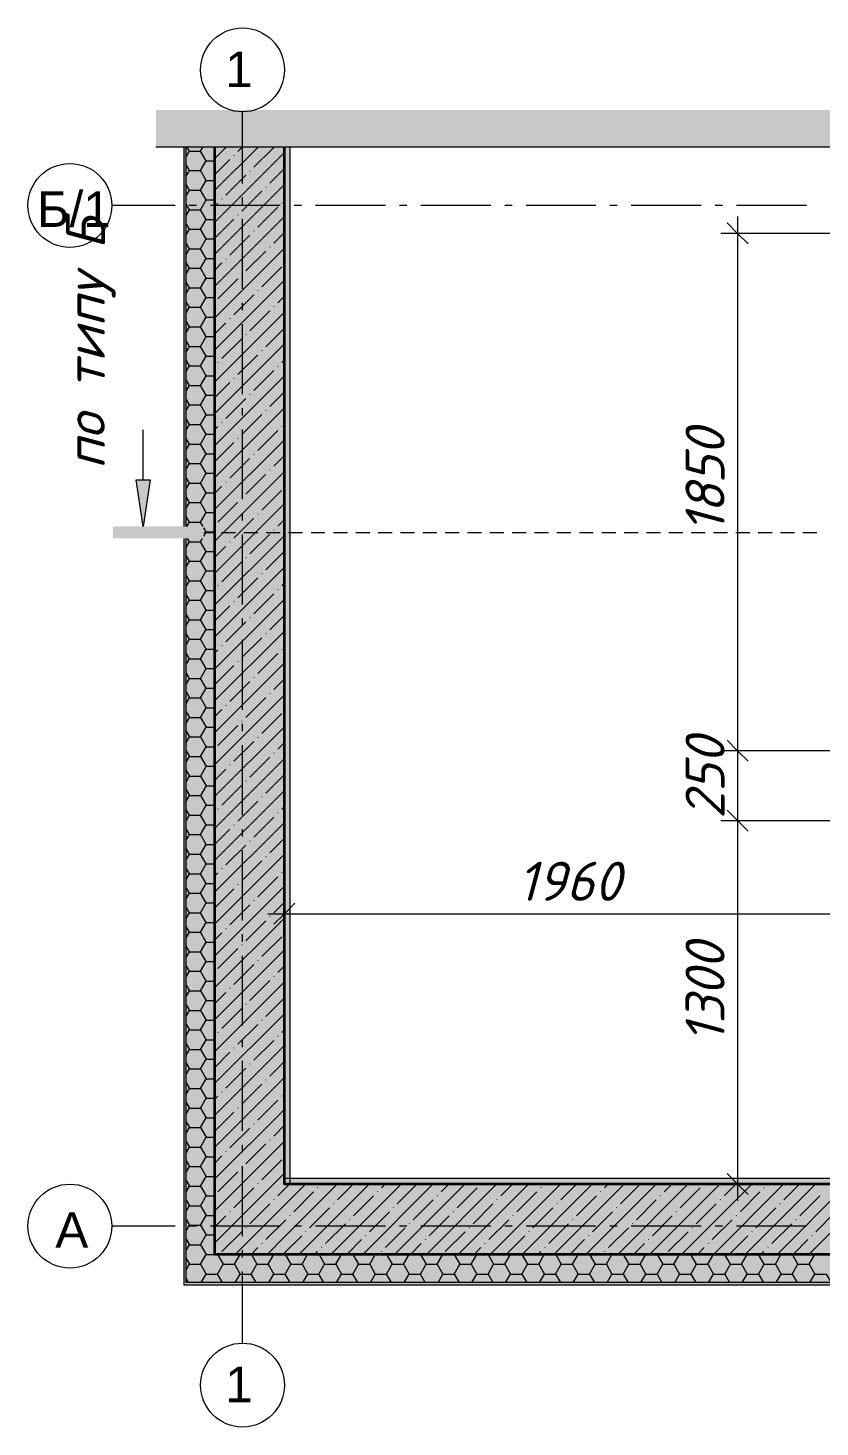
# Model space of a CAD drawing. Header units: millimetres. Extents: x -81576 to 1046824, y -248937 to 691537.
# Drawn here: x -43780 to -38113, y 637569 to 647576 of the extents above; entities that cross this region are included whole.
import ezdxf

# ---------------------------------------------------------------- set-up
doc = ezdxf.new("R2010")
doc.units = ezdxf.units.MM
doc.layers.add('PDF _Геометрия', color=7, linetype='Continuous', true_color=0x1d1d1d)
doc.layers.add('PDF _Сплошная заливка', color=7, linetype='Continuous', true_color=0xffffff)
doc.layers.add('PDF _Текст', color=7, linetype='Continuous')
doc.styles.add('PDF ArialMT', font='arial.ttf')
doc.styles.add('PDF ISOCPEUR Italic', font='isocpeui.ttf')

msp = doc.modelspace()

# ---------------------------------------------------------------- hatches: boundary and pattern name
at = {"layer": 'PDF _Сплошная заливка', "true_color": 0x636466, "transparency": 33554559}
for points in [[(-34524.9, 646606.5), (-34464.9, 646726.5), (-26304.9, 646726.5), (-26304.9, 646989.6), (-42864.9, 646989.6), (-42864.9, 646726.5), (-34704.9, 646726.5), (-34644.9, 646846.5), (-34529.6, 646615.9)], [(-42648.9, 638602.5), (-42448.9, 638602.5), (-42448.9, 646726.5), (-42648.9, 646726.5), (-42648.9, 644011.1), (-42521.8, 644011.1), (-42521.8, 643924.3), (-42648.9, 643924.3), (-42648.9, 638802.5)], [(-42448.9, 638802.5), (-42444.9, 638806.5), (-42445.2, 646726.5), (-42448.9, 646726.5), (-42448.9, 638806.5)], [(-26944.9, 638806.5), (-26944.9, 639306.5), (-41944.9, 639306.5), (-41944.9, 638806.5), (-27762.7, 638806.5)], [(-42444.9, 638602.5), (-25507.1, 638602.5), (-25507.1, 638802.5), (-42448.9, 638802.5), (-42448.9, 638602.5)], [(-41944.9, 638802.5), (-25507.1, 638802.5), (-25507.1, 638806.5), (-42444.9, 638806.5), (-42444.9, 638802.5)], [(-34529.6, 638586.5), (-25507.1, 638587.8), (-25507.1, 638602.5), (-42648.9, 638602.5), (-42648.9, 638586.5), (-39040.9, 638586.5)]]:
    msp.add_hatch(color=251, dxfattribs=at).paths.add_polyline_path(points)
h = msp.add_hatch(color=251, dxfattribs=at)
h.paths.add_polyline_path([(-42664.9, 638586.5), (-42648.9, 638586.5), (-42649.8, 643924.3), (-42664.9, 643924.3), (-42664.9, 638602.5)], flags=0)
h.paths.add_polyline_path([(-42664.9, 644011.1), (-42648.9, 644011.1), (-42650.2, 646726.5), (-42664.9, 646726.5)], flags=0)

# ---------------------------------------------------------------- linework, layer by layer
at = {"layer": 'PDF _Геометрия', "color": 7, "lineweight": 9}
for points in [[(-42244.9, 646463.5), (-42244.9, 646975.7)], [(-42864.9, 646726.5), (-34704.9, 646726.5), (-34644.9, 646846.5), (-34524.9, 646606.5), (-34464.9, 646726.5), (-26304.9, 646726.5)], [(-25507.1, 638802.5), (-42444.9, 638802.5), (-42448.9, 638802.5), (-42448.9, 646726.5)], [(-25507.1, 638806.5), (-42444.9, 638806.5), (-42444.9, 646726.5)], [(-42244.9, 646310.6), (-42244.9, 646363.5)], [(-42728, 646306.5), (-43180.2, 646306.5)], [(-42575.1, 646306.5), (-42628, 646306.5)], [(-41975.1, 646306.5), (-42475.1, 646306.5)], [(-41822.1, 646306.5), (-41875.1, 646306.5)], [(-41222.1, 646306.5), (-41722.1, 646306.5)], [(-41069.2, 646306.5), (-41122.1, 646306.5)], [(-40469.2, 646306.5), (-40969.2, 646306.5)], [(-40316.3, 646306.5), (-40369.2, 646306.5)], [(-39716.3, 646306.5), (-40216.3, 646306.5)], [(-39563.4, 646306.5), (-39616.3, 646306.5)], [(-38963.4, 646306.5), (-39463.4, 646306.5)], [(-38810.5, 646306.5), (-38863.4, 646306.5)], [(-38210.5, 646306.5), (-38710.5, 646306.5)], [(-38702.9, 646226.5), (-38702.9, 642406.5), (-38702.9, 641906.5), (-38702.9, 639186.5)], [(-42244.9, 645710.6), (-42244.9, 646210.6)], [(-37744.9, 646106.5), (-38702.9, 646106.5), (-38822.9, 646106.5)], [(-42244.9, 645557.6), (-42244.9, 645610.6)], [(-42244.9, 644957.6), (-42244.9, 645457.6)], [(-42244.9, 644804.7), (-42244.9, 644857.6)], [(-42956, 644344.7), (-42956, 644701)], [(-42244.9, 644204.7), (-42244.9, 644704.7)], [(-42244.9, 644051.8), (-42244.9, 644104.7)], [(-42244.9, 643451.8), (-42244.9, 643951.8)], [(-42244.9, 643298.9), (-42244.9, 643351.8)], [(-42244.9, 642698.9), (-42244.9, 643198.9)], [(-42244.9, 642546), (-42244.9, 642598.9)], [(-42244.9, 641946), (-42244.9, 642446)], [(-38024.9, 642406.5), (-38702.9, 642406.5), (-38822.9, 642406.5)], [(-42244.9, 641793.1), (-42244.9, 641846)], [(-38822.9, 641906.5), (-38702.9, 641906.5), (-38024.9, 641906.5), (-38024.9, 641239.9), (-38024.9, 641119.9)], [(-42244.9, 641193.1), (-42244.9, 641693.1)], [(-41944.9, 641345.9), (-41944.9, 641239.9), (-41944.9, 641119.9)], [(-42064.9, 641239.9), (-38024.9, 641239.9), (-29925.5, 641239.9), (-26824.9, 641239.9)], [(-42244.9, 641040.1), (-42244.9, 641093.1)], [(-42244.9, 640440.1), (-42244.9, 640940.1)], [(-42244.9, 640287.2), (-42244.9, 640340.1)], [(-42244.9, 639687.2), (-42244.9, 640187.2)], [(-42244.9, 639534.3), (-42244.9, 639587.2)], [(-42244.9, 638934.3), (-42244.9, 639434.3)], [(-38596.8, 639306.5), (-38702.9, 639306.5), (-38822.9, 639306.5)], [(-42728, 639006.5), (-43180.2, 639006.5)], [(-42575.1, 639006.5), (-42628, 639006.5)], [(-41975.1, 639006.5), (-42475.1, 639006.5)], [(-41822.1, 639006.5), (-41875.1, 639006.5)], [(-41222.1, 639006.5), (-41722.1, 639006.5)], [(-41069.2, 639006.5), (-41122.1, 639006.5)], [(-40469.2, 639006.5), (-40969.2, 639006.5)], [(-40316.3, 639006.5), (-40369.2, 639006.5)], [(-39716.3, 639006.5), (-40216.3, 639006.5)], [(-39563.4, 639006.5), (-39616.3, 639006.5)], [(-38963.4, 639006.5), (-39463.4, 639006.5)], [(-38810.5, 639006.5), (-38863.4, 639006.5)], [(-38210.5, 639006.5), (-38710.5, 639006.5)], [(-42244.9, 638781.4), (-42244.9, 638834.3)], [(-42244.9, 638169.2), (-42244.9, 638681.4)]]:
    msp.add_lwpolyline(points, dxfattribs=at)
at = {"layer": 'PDF _Геометрия', "color": 7, "lineweight": 15}
for points in [[(-42664.9, 646726.5), (-42664.9, 644011.1)], [(-42648.9, 644011.1), (-42648.9, 646726.5)], [(-41944.9, 646726.5), (-41944.9, 639306.5), (-41904.9, 639306.5), (-41904.9, 646726.5)], [(-42664.9, 643924.3), (-42664.9, 638586.5), (-42648.9, 638586.5), (-42448.9, 638586.5), (-42444.9, 638586.5), (-25507.1, 638586.5)], [(-25507.1, 638602.5), (-42444.9, 638602.5), (-42448.9, 638602.5), (-42648.9, 638602.5), (-42648.9, 643924.3)]]:
    msp.add_lwpolyline(points, dxfattribs=at)
at = {"layer": 'PDF _Геометрия', "color": 250, "lineweight": 9, "true_color": 0x2c2c2c}
for points in [[(-42625.6, 646695.1), (-42643.6, 646726.5)], [(-42544.9, 646695.1), (-42526.8, 646726.5)], [(-42444.9, 646640.2), (-42358.7, 646726.5)], [(-42444.9, 646412.1), (-42130.6, 646726.5)], [(-42278, 646693.1), (-42244.6, 646726.5)], [(-42648.9, 646654.7), (-42625.6, 646695.1), (-42544.9, 646695.1)], [(-42504.6, 646625.3), (-42544.9, 646695.1)], [(-42544.9, 646555.4), (-42504.6, 646625.3), (-42448.9, 646625.3)], [(-42444.9, 646184), (-41944.9, 646684)], [(-42444.9, 646526.2), (-42335, 646636.1)], [(-42306.5, 646664.6), (-42304.1, 646667)], [(-42163.9, 646579.1), (-42021.4, 646721.6)], [(-42625.6, 646555.4), (-42648.9, 646595.9)], [(-42648.9, 646515), (-42625.6, 646555.4), (-42544.9, 646555.4)], [(-42504.6, 646485.6), (-42544.9, 646555.4)], [(-42363.5, 646379.5), (-42220.9, 646522)], [(-42192.4, 646550.6), (-42190.1, 646552.9)], [(-42049.9, 646465), (-41944.9, 646570)], [(-42625.6, 646415.8), (-42648.9, 646456.2)], [(-42544.9, 646415.8), (-42504.6, 646485.6), (-42448.9, 646485.6)], [(-42444.9, 645955.9), (-41944.9, 646455.9)], [(-42078.4, 646436.5), (-42076, 646438.9)], [(-42648.9, 646375.3), (-42625.6, 646415.8), (-42544.9, 646415.8)], [(-42504.6, 646345.9), (-42544.9, 646415.8)], [(-42544.9, 646276.1), (-42504.6, 646345.9), (-42448.9, 646345.9)], [(-42444.9, 646298.1), (-42420.5, 646322.5)], [(-42392, 646351), (-42389.6, 646353.3)], [(-42249.5, 646265.4), (-42106.9, 646408)], [(-41964.3, 646322.5), (-41962, 646324.8)], [(-42625.6, 646276.1), (-42648.9, 646316.6)], [(-42648.9, 646235.6), (-42625.6, 646276.1), (-42544.9, 646276.1)], [(-42504.6, 646206.2), (-42544.9, 646276.1)], [(-42444.9, 645727.8), (-41944.9, 646227.8)], [(-42278, 646236.9), (-42275.6, 646239.3)], [(-42135.4, 646151.4), (-41992.8, 646293.9)], [(-42625.6, 646136.4), (-42648.9, 646176.9)], [(-42648.9, 646095.9), (-42625.6, 646136.4), (-42544.9, 646136.4)], [(-42544.9, 646136.4), (-42504.6, 646206.2), (-42448.9, 646206.2)], [(-42504.6, 646066.6), (-42544.9, 646136.4)], [(-42444.9, 646070), (-42306.5, 646208.4)], [(-42163.9, 646122.9), (-42161.5, 646125.2)], [(-42625.6, 645996.7), (-42648.9, 646037.2)], [(-42544.9, 645996.7), (-42504.6, 646066.6), (-42448.9, 646066.6)], [(-42335, 645951.8), (-42192.4, 646094.4)], [(-42021.4, 646037.3), (-41944.9, 646113.8)], [(-42648.9, 645956.3), (-42625.6, 645996.7), (-42544.9, 645996.7)], [(-42504.6, 645926.9), (-42544.9, 645996.7)], [(-42544.9, 645857), (-42504.6, 645926.9), (-42448.9, 645926.9)], [(-42444.9, 645499.7), (-41944.9, 645999.7)], [(-42363.5, 645923.3), (-42361.1, 645925.7)], [(-42220.9, 645837.8), (-42078.4, 645980.3)], [(-42049.9, 646008.8), (-42047.5, 646011.2)], [(-42625.6, 645857), (-42648.9, 645897.5)], [(-42648.9, 645816.6), (-42625.6, 645857), (-42544.9, 645857)], [(-42504.6, 645787.2), (-42544.9, 645857)], [(-42444.9, 645841.9), (-42392, 645894.8)], [(-42106.9, 645723.7), (-41964.3, 645866.3)], [(-42625.6, 645717.4), (-42648.9, 645757.8)], [(-42544.9, 645717.4), (-42504.6, 645787.2), (-42448.9, 645787.2)], [(-42444.9, 645271.6), (-41944.9, 645771.6)], [(-42420.5, 645638.2), (-42278, 645780.7)], [(-42249.5, 645809.2), (-42247.1, 645811.6)], [(-42648.9, 645676.9), (-42625.6, 645717.4), (-42544.9, 645717.4)], [(-42504.6, 645647.5), (-42544.9, 645717.4)], [(-42544.9, 645577.7), (-42504.6, 645647.5), (-42448.9, 645647.5)], [(-42306.5, 645524.1), (-42163.9, 645666.7)], [(-42135.4, 645695.2), (-42133, 645697.6)], [(-41992.8, 645609.7), (-41944.9, 645657.6)], [(-42625.6, 645577.7), (-42648.9, 645618.1)], [(-42648.9, 645537.2), (-42625.6, 645577.7), (-42544.9, 645577.7)], [(-42504.6, 645507.8), (-42544.9, 645577.7)], [(-42444.9, 645043.5), (-41944.9, 645543.5)], [(-42192.4, 645410.1), (-42049.9, 645552.6)], [(-42021.4, 645581.1), (-42019, 645583.5)], [(-42625.6, 645438), (-42648.9, 645478.5)], [(-42648.9, 645397.5), (-42625.6, 645438)], [(-42625.6, 645438), (-42544.9, 645438)], [(-42544.9, 645438), (-42504.6, 645507.8), (-42448.9, 645507.8)], [(-42504.6, 645368.2), (-42544.9, 645438)], [(-42444.9, 645385.7), (-42363.5, 645467.1)], [(-42335, 645495.6), (-42332.6, 645498)], [(-42078.4, 645296), (-41944.9, 645429.5)], [(-42625.6, 645298.3), (-42648.9, 645338.8)], [(-42544.9, 645298.3), (-42504.6, 645368.2), (-42448.9, 645368.2)], [(-42392, 645210.5), (-42249.5, 645353)], [(-42220.9, 645381.6), (-42218.6, 645383.9)], [(-42648.9, 645257.8), (-42625.6, 645298.3), (-42544.9, 645298.3)], [(-42504.6, 645228.5), (-42544.9, 645298.3)], [(-42544.9, 645158.6), (-42504.6, 645228.5), (-42448.9, 645228.5)], [(-42444.9, 644815.4), (-41944.9, 645315.4)], [(-42278, 645096.4), (-42135.4, 645239)], [(-42106.9, 645267.5), (-42104.5, 645269.9)], [(-42625.6, 645158.6), (-42648.9, 645199.1)], [(-42648.9, 645118.2), (-42625.6, 645158.6), (-42544.9, 645158.6)], [(-42504.6, 645088.8), (-42544.9, 645158.6)], [(-42420.5, 645182), (-42418.2, 645184.3)], [(-42163.9, 644982.4), (-42021.4, 645124.9)], [(-41992.8, 645153.5), (-41990.5, 645155.8)], [(-41964.3, 645182), (-41944.9, 645201.4)], [(-42625.6, 645019), (-42648.9, 645059.4)], [(-42544.9, 645019), (-42504.6, 645088.8), (-42448.9, 645088.8)], [(-42444.9, 644587.3), (-41944.9, 645087.3)], [(-42444.9, 644929.5), (-42335, 645039.4)], [(-42306.5, 645067.9), (-42304.1, 645070.3)], [(-42648.9, 644978.5), (-42625.6, 645019)], [(-42625.6, 645019), (-42544.9, 645019)], [(-42504.6, 644949.1), (-42544.9, 645019)], [(-42544.9, 644879.3), (-42504.6, 644949.1), (-42448.9, 644949.1)], [(-42363.5, 644782.8), (-42220.9, 644925.4)], [(-42192.4, 644953.9), (-42190.1, 644956.2)], [(-42049.9, 644868.3), (-41944.9, 644973.3)], [(-42625.6, 644879.3), (-42648.9, 644919.7)], [(-42648.9, 644838.8), (-42625.6, 644879.3), (-42544.9, 644879.3)], [(-42504.6, 644809.4), (-42544.9, 644879.3)], [(-42444.9, 644359.2), (-41944.9, 644859.2)], [(-42078.4, 644839.8), (-42076, 644842.2)], [(-42625.6, 644739.6), (-42648.9, 644780.1)], [(-42648.9, 644699.1), (-42625.6, 644739.6), (-42544.9, 644739.6)], [(-42544.9, 644739.6), (-42504.6, 644809.4), (-42448.9, 644809.4)], [(-42504.6, 644669.7), (-42544.9, 644739.6)], [(-42444.9, 644701.4), (-42420.5, 644725.8)], [(-42392, 644754.3), (-42389.6, 644756.7)], [(-42249.5, 644668.7), (-42106.9, 644811.3)], [(-41964.3, 644725.8), (-41962, 644728.1)], [(-42625.6, 644599.9), (-42648.9, 644640.4)], [(-42544.9, 644599.9), (-42504.6, 644669.7), (-42448.9, 644669.7)], [(-42444.9, 644131.1), (-41944.9, 644631.1)], [(-42278, 644640.2), (-42275.6, 644642.6)], [(-42135.4, 644554.7), (-41992.8, 644697.3)], [(-42648.9, 644559.4), (-42625.6, 644599.9), (-42544.9, 644599.9)], [(-42504.6, 644530.1), (-42544.9, 644599.9)], [(-42544.9, 644460.2), (-42504.6, 644530.1), (-42448.9, 644530.1)], [(-42444.9, 644473.3), (-42306.5, 644611.7)], [(-42163.9, 644526.2), (-42161.5, 644528.6)], [(-42625.6, 644460.2), (-42648.9, 644500.7)], [(-42648.9, 644419.8), (-42625.6, 644460.2), (-42544.9, 644460.2)], [(-42504.6, 644390.4), (-42544.9, 644460.2)], [(-42335, 644355.1), (-42192.4, 644497.7)], [(-42021.4, 644440.6), (-41944.9, 644517.1)], [(-42625.6, 644320.5), (-42648.9, 644361)], [(-42648.9, 644280.1), (-42625.6, 644320.5), (-42544.9, 644320.5)], [(-42544.9, 644320.5), (-42504.6, 644390.4), (-42448.9, 644390.4)], [(-42504.6, 644250.7), (-42544.9, 644320.5)], [(-42444.9, 643903), (-41944.9, 644403)], [(-42363.5, 644326.6), (-42361.1, 644329)], [(-42220.9, 644241.1), (-42078.4, 644383.6)], [(-42049.9, 644412.1), (-42047.5, 644414.5)], [(-42625.6, 644180.9), (-42648.9, 644221.3)], [(-42544.9, 644180.9), (-42504.6, 644250.7), (-42448.9, 644250.7)], [(-42444.9, 644245.2), (-42392, 644298.1)], [(-42106.9, 644127), (-41964.3, 644269.6)], [(-42648.9, 644140.4), (-42625.6, 644180.9), (-42544.9, 644180.9)], [(-42504.6, 644111), (-42544.9, 644180.9)], [(-42444.9, 643674.9), (-41944.9, 644174.9)], [(-42420.5, 644041.5), (-42278, 644184)], [(-42249.5, 644212.5), (-42247.1, 644214.9)], [(-42625.6, 644041.2), (-42648.9, 644081.7)], [(-42642.9, 644011.1), (-42625.6, 644041.2), (-42544.9, 644041.2)], [(-42544.9, 644041.2), (-42504.6, 644111), (-42448.9, 644111)], [(-42527.5, 644011.1), (-42544.9, 644041.2)], [(-42306.5, 643927.4), (-42163.9, 644070)], [(-42135.4, 644098.5), (-42133, 644100.9)], [(-41992.8, 644013), (-41944.9, 644060.9)], [(-42625.6, 643901.5), (-42638.7, 643924.3)], [(-42544.9, 643901.5), (-42531.7, 643924.3)], [(-42504.6, 643971.3), (-42521.8, 644001.2)], [(-42521.8, 643941.5), (-42504.6, 643971.3), (-42448.9, 643971.3)], [(-42444.9, 643446.8), (-41944.9, 643946.8)], [(-42192.4, 643813.4), (-42049.9, 643955.9)], [(-42021.4, 643984.5), (-42019, 643986.8)], [(-42648.9, 643861), (-42625.6, 643901.5), (-42544.9, 643901.5)], [(-42504.6, 643831.7), (-42544.9, 643901.5)], [(-42544.9, 643761.8), (-42504.6, 643831.7), (-42448.9, 643831.7)], [(-42444.9, 643789), (-42363.5, 643870.4)], [(-42335, 643898.9), (-42332.6, 643901.3)], [(-42078.4, 643699.3), (-41944.9, 643832.8)], [(-42625.6, 643761.8), (-42648.9, 643802.3)], [(-42648.9, 643721.3), (-42625.6, 643761.8), (-42544.9, 643761.8)], [(-42504.6, 643692), (-42544.9, 643761.8)], [(-42392, 643613.8), (-42249.5, 643756.4)], [(-42220.9, 643784.9), (-42218.6, 643787.2)], [(-42625.6, 643622.1), (-42648.9, 643662.6)], [(-42648.9, 643581.7), (-42625.6, 643622.1)], [(-42625.6, 643622.1), (-42544.9, 643622.1)], [(-42544.9, 643622.1), (-42504.6, 643692), (-42448.9, 643692)], [(-42504.6, 643552.3), (-42544.9, 643622.1)], [(-42444.9, 643218.7), (-41944.9, 643718.7)], [(-42278, 643499.7), (-42135.4, 643642.3)], [(-42106.9, 643670.8), (-42104.5, 643673.2)], [(-42625.6, 643482.5), (-42648.9, 643522.9)], [(-42544.9, 643482.5), (-42504.6, 643552.3)], [(-42504.6, 643552.3), (-42448.9, 643552.3)], [(-42420.5, 643585.3), (-42418.2, 643587.6)], [(-42163.9, 643385.7), (-42021.4, 643528.3)], [(-41992.8, 643556.8), (-41990.5, 643559.1)], [(-41964.3, 643585.3), (-41944.9, 643604.7)], [(-42648.9, 643442), (-42625.6, 643482.5)], [(-42625.6, 643482.5), (-42544.9, 643482.5)], [(-42504.6, 643412.6), (-42544.9, 643482.5)], [(-42444.9, 642990.6), (-41944.9, 643490.6)], [(-42444.9, 643332.8), (-42335, 643442.7)], [(-42306.5, 643471.2), (-42304.1, 643473.6)], [(-42625.6, 643342.8), (-42648.9, 643383.2)], [(-42648.9, 643302.3), (-42625.6, 643342.8)], [(-42625.6, 643342.8), (-42544.9, 643342.8)], [(-42544.9, 643342.8), (-42504.6, 643412.6)], [(-42504.6, 643272.9), (-42544.9, 643342.8)], [(-42504.6, 643412.6), (-42448.9, 643412.6)], [(-42363.5, 643186.1), (-42220.9, 643328.7)], [(-42192.4, 643357.2), (-42190.1, 643359.5)], [(-42049.9, 643271.6), (-41944.9, 643376.6)], [(-42625.6, 643203.1), (-42648.9, 643243.6)], [(-42544.9, 643203.1), (-42504.6, 643272.9)], [(-42504.6, 643272.9), (-42448.9, 643272.9)], [(-42444.9, 642762.5), (-41944.9, 643262.5)], [(-42078.4, 643243.1), (-42076, 643245.5)], [(-42648.9, 643162.6), (-42625.6, 643203.1)], [(-42625.6, 643203.1), (-42544.9, 643203.1)], [(-42504.6, 643133.3), (-42544.9, 643203.1)], [(-42544.9, 643063.4), (-42504.6, 643133.3)], [(-42504.6, 643133.3), (-42448.9, 643133.3)], [(-42444.9, 643104.7), (-42420.5, 643129.1)], [(-42392, 643157.6), (-42389.6, 643160)], [(-42249.5, 643072.1), (-42106.9, 643214.6)], [(-41964.3, 643129.1), (-41962, 643131.5)], [(-42625.6, 643063.4), (-42648.9, 643103.9)], [(-42648.9, 643022.9), (-42625.6, 643063.4)], [(-42625.6, 643063.4), (-42544.9, 643063.4)], [(-42504.6, 642993.6), (-42544.9, 643063.4)], [(-42444.9, 642534.4), (-41944.9, 643034.4)], [(-42278, 643043.5), (-42275.6, 643045.9)], [(-42135.4, 642958), (-41992.8, 643100.6)], [(-42625.6, 642923.7), (-42648.9, 642964.2)], [(-42648.9, 642883.3), (-42625.6, 642923.7)], [(-42625.6, 642923.7), (-42544.9, 642923.7)], [(-42544.9, 642923.7), (-42504.6, 642993.6)], [(-42504.6, 642853.9), (-42544.9, 642923.7)], [(-42504.6, 642993.6), (-42448.9, 642993.6)], [(-42444.9, 642876.6), (-42306.5, 643015)], [(-42163.9, 642929.5), (-42161.5, 642931.9)], [(-42021.4, 642844), (-41944.9, 642920.4)], [(-42648.9, 642824.5), (-42625.6, 642784.1), (-42544.9, 642784.1)], [(-42544.9, 642784.1), (-42504.6, 642853.9)], [(-42504.6, 642853.9), (-42448.9, 642853.9)], [(-42335, 642758.4), (-42192.4, 642901)], [(-42648.9, 642743.6), (-42625.6, 642784.1)], [(-42544.9, 642784.1), (-42504.6, 642714.2), (-42448.9, 642714.2)], [(-42444.9, 642306.3), (-41944.9, 642806.3)], [(-42363.5, 642729.9), (-42361.1, 642732.3)], [(-42220.9, 642644.4), (-42078.4, 642786.9)], [(-42049.9, 642815.4), (-42047.5, 642817.8)], [(-42648.9, 642684.8), (-42625.6, 642644.4), (-42544.9, 642644.4)], [(-42648.9, 642603.9), (-42625.6, 642644.4)], [(-42544.9, 642644.4), (-42504.6, 642714.2)], [(-42544.9, 642644.4), (-42504.6, 642574.5), (-42448.9, 642574.5)], [(-42444.9, 642648.5), (-42392, 642701.4)], [(-42106.9, 642530.3), (-41964.3, 642672.9)], [(-42648.9, 642545.2), (-42625.6, 642504.7), (-42544.9, 642504.7)], [(-42544.9, 642504.7), (-42504.6, 642574.5)], [(-42444.9, 642078.2), (-41944.9, 642578.2)], [(-42420.5, 642444.8), (-42278, 642587.3)], [(-42249.5, 642615.9), (-42247.1, 642618.2)], [(-42648.9, 642464.2), (-42625.6, 642504.7)], [(-42544.9, 642504.7), (-42504.6, 642434.8), (-42448.9, 642434.8)], [(-42544.9, 642365), (-42504.6, 642434.8)], [(-42306.5, 642330.7), (-42163.9, 642473.3)], [(-42135.4, 642501.8), (-42133, 642504.2)], [(-41992.8, 642416.3), (-41944.9, 642464.2)], [(-42648.9, 642405.5), (-42625.6, 642365), (-42544.9, 642365)], [(-42648.9, 642324.5), (-42625.6, 642365)], [(-42544.9, 642365), (-42504.6, 642295.2), (-42448.9, 642295.2)], [(-42444.9, 641850.1), (-41944.9, 642350.1)], [(-42192.4, 642216.7), (-42049.9, 642359.2)], [(-42021.4, 642387.8), (-42019, 642390.1)], [(-42648.9, 642265.8), (-42625.6, 642225.3), (-42544.9, 642225.3)], [(-42648.9, 642184.9), (-42625.6, 642225.3)], [(-42504.6, 642295.2), (-42544.9, 642225.3), (-42504.6, 642155.5), (-42448.9, 642155.5)], [(-42444.9, 642192.3), (-42363.5, 642273.7)], [(-42335, 642302.2), (-42332.6, 642304.6)], [(-42078.4, 642102.6), (-41944.9, 642236.1)], [(-42648.9, 642126.1), (-42625.6, 642085.6), (-42544.9, 642085.6)], [(-42504.6, 642155.5), (-42544.9, 642085.6), (-42504.6, 642015.8), (-42448.9, 642015.8)], [(-42444.9, 641622), (-41944.9, 642122)], [(-42392, 642017.1), (-42249.5, 642159.7)], [(-42220.9, 642188.2), (-42218.6, 642190.5)], [(-42648.9, 642045.2), (-42625.6, 642085.6)], [(-42278, 641903), (-42135.4, 642045.6)], [(-42106.9, 642074.1), (-42104.5, 642076.5)], [(-42625.6, 641946), (-42648.9, 641986.4)], [(-42648.9, 641905.5), (-42625.6, 641946), (-42544.9, 641946)], [(-42544.9, 641946), (-42504.6, 642015.8)], [(-42504.6, 641876.1), (-42544.9, 641946)], [(-42420.5, 641988.6), (-42418.2, 641991)], [(-42163.9, 641789), (-42021.4, 641931.6)], [(-41992.8, 641960.1), (-41990.5, 641962.4)], [(-41964.3, 641988.6), (-41944.9, 642008)], [(-42625.6, 641806.3), (-42648.9, 641846.8)], [(-42544.9, 641806.3), (-42504.6, 641876.1), (-42448.9, 641876.1)], [(-42444.9, 641393.9), (-41944.9, 641893.9)], [(-42444.9, 641736.1), (-42335, 641846)], [(-42306.5, 641874.5), (-42304.1, 641876.9)], [(-42648.9, 641765.8), (-42625.6, 641806.3), (-42544.9, 641806.3)], [(-42504.6, 641736.4), (-42544.9, 641806.3)], [(-42544.9, 641666.6), (-42504.6, 641736.4), (-42448.9, 641736.4)], [(-42363.5, 641589.4), (-42220.9, 641732)], [(-42192.4, 641760.5), (-42190.1, 641762.9)], [(-42049.9, 641675), (-41944.9, 641779.9)], [(-42625.6, 641666.6), (-42648.9, 641707.1)], [(-42648.9, 641626.1), (-42625.6, 641666.6), (-42544.9, 641666.6)], [(-42504.6, 641596.8), (-42544.9, 641666.6)], [(-42444.9, 641165.8), (-41944.9, 641665.8)], [(-42078.4, 641646.4), (-42076, 641648.8)], [(-42625.6, 641526.9), (-42648.9, 641567.4)], [(-42648.9, 641486.4), (-42625.6, 641526.9), (-42544.9, 641526.9)], [(-42544.9, 641526.9), (-42504.6, 641596.8), (-42448.9, 641596.8)], [(-42504.6, 641457.1), (-42544.9, 641526.9)], [(-42444.9, 641508), (-42420.5, 641532.4)], [(-42392, 641560.9), (-42389.6, 641563.3)], [(-42249.5, 641475.4), (-42106.9, 641617.9)], [(-41964.3, 641532.4), (-41962, 641534.8)], [(-42625.6, 641387.2), (-42648.9, 641427.7)], [(-42544.9, 641387.2), (-42504.6, 641457.1), (-42448.9, 641457.1)], [(-42444.9, 640937.7), (-41944.9, 641437.7)], [(-42444.9, 641279.9), (-42306.5, 641418.3)], [(-42278, 641446.9), (-42275.6, 641449.2)], [(-42135.4, 641361.3), (-41992.8, 641503.9)], [(-42648.9, 641346.8), (-42625.6, 641387.2), (-42544.9, 641387.2)], [(-42504.6, 641317.4), (-42544.9, 641387.2)], [(-42163.9, 641332.8), (-42161.5, 641335.2)], [(-42021.4, 641247.3), (-41944.9, 641323.7)], [(-42625.6, 641247.6), (-42648.9, 641288)], [(-42648.9, 641207.1), (-42625.6, 641247.6), (-42544.9, 641247.6)], [(-42544.9, 641247.6), (-42504.6, 641317.4), (-42448.9, 641317.4)], [(-42504.6, 641177.7), (-42544.9, 641247.6)], [(-42335, 641161.7), (-42192.4, 641304.3)], [(-42049.9, 641218.8), (-42047.5, 641221.1)], [(-42625.6, 641107.9), (-42648.9, 641148.3)], [(-42544.9, 641107.9), (-42504.6, 641177.7), (-42448.9, 641177.7)], [(-42444.9, 640709.7), (-41944.9, 641209.7)], [(-42363.5, 641133.2), (-42361.1, 641135.6)], [(-42220.9, 641047.7), (-42078.4, 641190.2)], [(-42648.9, 641067.4), (-42625.6, 641107.9), (-42544.9, 641107.9)], [(-42504.6, 641038), (-42544.9, 641107.9)], [(-42544.9, 640968.2), (-42504.6, 641038), (-42448.9, 641038)], [(-42444.9, 641051.8), (-42392, 641104.7)], [(-42249.5, 641019.2), (-42247.1, 641021.5)], [(-42106.9, 640933.6), (-41964.3, 641076.2)], [(-42625.6, 640968.2), (-42648.9, 641008.7)], [(-42648.9, 640927.7), (-42625.6, 640968.2), (-42544.9, 640968.2)], [(-42504.6, 640898.4), (-42544.9, 640968.2)], [(-42444.9, 640481.6), (-41944.9, 640981.6)], [(-42420.5, 640848.1), (-42278, 640990.7)], [(-42625.6, 640828.5), (-42648.9, 640869)], [(-42648.9, 640788), (-42625.6, 640828.5), (-42544.9, 640828.5)], [(-42544.9, 640828.5), (-42504.6, 640898.4), (-42448.9, 640898.4)], [(-42504.6, 640758.7), (-42544.9, 640828.5)], [(-42306.5, 640734), (-42163.9, 640876.6)], [(-42135.4, 640905.1), (-42133, 640907.5)], [(-41992.8, 640819.6), (-41944.9, 640867.5)], [(-42648.9, 640729.3), (-42625.6, 640688.8), (-42544.9, 640688.8)], [(-42544.9, 640688.8), (-42504.6, 640758.7), (-42448.9, 640758.7)], [(-42444.9, 640253.5), (-41944.9, 640753.5)], [(-42192.4, 640620), (-42049.9, 640762.6)], [(-42021.4, 640791.1), (-42019, 640793.4)], [(-42648.9, 640648.4), (-42625.6, 640688.8)], [(-42544.9, 640688.8), (-42504.6, 640619), (-42448.9, 640619)], [(-42544.9, 640549.2), (-42504.6, 640619)], [(-42444.9, 640595.6), (-42363.5, 640677)], [(-42335, 640705.5), (-42332.6, 640707.9)], [(-42078.4, 640505.9), (-41944.9, 640639.4)], [(-42648.9, 640589.6), (-42625.6, 640549.2), (-42544.9, 640549.2)], [(-42648.9, 640508.7), (-42625.6, 640549.2)], [(-42544.9, 640549.2), (-42504.6, 640479.3), (-42448.9, 640479.3)], [(-42444.9, 640025.4), (-41944.9, 640525.4)], [(-42392, 640420.4), (-42249.5, 640563)], [(-42220.9, 640591.5), (-42218.6, 640593.9)], [(-42648.9, 640449.9), (-42625.6, 640409.5), (-42544.9, 640409.5)], [(-42544.9, 640409.5), (-42504.6, 640479.3)], [(-42278, 640306.4), (-42135.4, 640448.9)], [(-42106.9, 640477.4), (-42104.5, 640479.8)], [(-42648.9, 640369), (-42625.6, 640409.5)], [(-42544.9, 640409.5), (-42504.6, 640339.6), (-42448.9, 640339.6)], [(-42544.9, 640269.8), (-42504.6, 640339.6)], [(-42420.5, 640391.9), (-42418.2, 640394.3)], [(-42163.9, 640192.3), (-42021.4, 640334.9)], [(-41992.8, 640363.4), (-41990.5, 640365.8)], [(-41964.3, 640391.9), (-41944.9, 640411.3)], [(-42648.9, 640310.3), (-42625.6, 640269.8), (-42544.9, 640269.8)], [(-42648.9, 640229.3), (-42625.6, 640269.8)], [(-42544.9, 640269.8), (-42504.6, 640199.9), (-42448.9, 640199.9)], [(-42444.9, 639797.3), (-41944.9, 640297.3)], [(-42444.9, 640139.4), (-42335, 640249.3)], [(-42306.5, 640277.8), (-42304.1, 640280.2)], [(-42648.9, 640170.6), (-42625.6, 640130.1), (-42544.9, 640130.1)], [(-42648.9, 640089.6), (-42625.6, 640130.1)], [(-42544.9, 640130.1), (-42504.6, 640199.9)], [(-42544.9, 640130.1), (-42504.6, 640060.3), (-42448.9, 640060.3)], [(-42363.5, 639992.7), (-42220.9, 640135.3)], [(-42192.4, 640163.8), (-42190.1, 640166.2)], [(-42049.9, 640078.3), (-41944.9, 640183.2)], [(-42648.9, 640030.9), (-42625.6, 639990.4), (-42544.9, 639990.4)], [(-42544.9, 639990.4), (-42504.6, 640060.3)], [(-42444.9, 639569.2), (-41944.9, 640069.2)], [(-42249.5, 639878.7), (-42106.9, 640021.2)], [(-42078.4, 640049.7), (-42076, 640052.1)], [(-42648.9, 639950), (-42625.6, 639990.4)], [(-42544.9, 639990.4), (-42504.6, 639920.6), (-42448.9, 639920.6)], [(-42544.9, 639850.7), (-42504.6, 639920.6)], [(-42444.9, 639911.3), (-42420.5, 639935.7)], [(-42392, 639964.2), (-42389.6, 639966.6)], [(-41964.3, 639935.7), (-41962, 639938.1)], [(-42648.9, 639891.2), (-42625.6, 639850.7), (-42544.9, 639850.7)], [(-42648.9, 639810.3), (-42625.6, 639850.7)], [(-42544.9, 639850.7), (-42504.6, 639780.9), (-42448.9, 639780.9)], [(-42444.9, 639341.1), (-41944.9, 639841.1)], [(-42444.9, 639683.2), (-42306.5, 639821.6)], [(-42278, 639850.2), (-42275.6, 639852.5)], [(-42135.4, 639764.6), (-41992.8, 639907.2)], [(-42648.9, 639751.5), (-42625.6, 639711.1), (-42544.9, 639711.1)], [(-42544.9, 639711.1), (-42504.6, 639780.9)], [(-42163.9, 639736.1), (-42161.5, 639738.5)], [(-42021.4, 639650.6), (-41944.9, 639727)], [(-42648.9, 639670.6), (-42625.6, 639711.1)], [(-42544.9, 639711.1), (-42504.6, 639641.2), (-42448.9, 639641.2)], [(-42544.9, 639571.4), (-42504.6, 639641.2)], [(-42335, 639565), (-42192.4, 639707.6)], [(-42049.9, 639622.1), (-42047.5, 639624.4)], [(-42648.9, 639611.9), (-42625.6, 639571.4), (-42544.9, 639571.4)], [(-42648.9, 639530.9), (-42625.6, 639571.4)], [(-42544.9, 639571.4), (-42504.6, 639501.5), (-42448.9, 639501.5)], [(-42444.9, 639113), (-41944.9, 639613)], [(-42363.5, 639536.5), (-42361.1, 639538.9)], [(-42220.9, 639451), (-42078.4, 639593.6)], [(-42648.9, 639472.2), (-42625.6, 639431.7), (-42544.9, 639431.7)], [(-42648.9, 639391.2), (-42625.6, 639431.7)], [(-42544.9, 639431.7), (-42504.6, 639501.5)], [(-42544.9, 639431.7), (-42504.6, 639361.9), (-42448.9, 639361.9)], [(-42444.9, 639455.1), (-42392, 639508)], [(-42249.5, 639422.5), (-42247.1, 639424.8)], [(-42106.9, 639336.9), (-41964.3, 639479.5)], [(-42648.9, 639332.5), (-42625.6, 639292), (-42544.9, 639292)], [(-42544.9, 639292), (-42504.6, 639361.9)], [(-42444.9, 638884.9), (-41944.9, 639384.9)], [(-42420.5, 639251.4), (-42278, 639394)], [(-42648.9, 639251.5), (-42625.6, 639292)], [(-42544.9, 639292), (-42504.6, 639222.2), (-42448.9, 639222.2)], [(-42544.9, 639152.3), (-42504.6, 639222.2)], [(-42306.5, 639137.4), (-42163.9, 639279.9)], [(-42295.2, 638806.5), (-41944.9, 639156.8), (-41795.2, 639306.5)], [(-42135.4, 639308.4), (-42133, 639310.8)], [(-42067.1, 638806.5), (-41944.9, 638928.7), (-41567.1, 639306.5)], [(-41992.8, 639222.9), (-41944.9, 639270.8), (-41909.3, 639306.5)], [(-41878.8, 639108.8), (-41736.2, 639251.4)], [(-41839, 638806.5), (-41339, 639306.5)], [(-41707.7, 639279.9), (-41705.3, 639282.3)], [(-41610.9, 638806.5), (-41110.9, 639306.5)], [(-41565.2, 639194.4), (-41453.1, 639306.5)], [(-41451.1, 639080.3), (-41308.5, 639222.9)], [(-41382.8, 638806.5), (-40882.8, 639306.5)], [(-41280, 639251.4), (-41277.7, 639253.8)], [(-41251.5, 639279.9), (-41225, 639306.5)], [(-41154.7, 638806.5), (-40654.7, 639306.5)], [(-41137.5, 639165.9), (-40996.9, 639306.5)], [(-40926.6, 638806.5), (-40426.6, 639306.5)], [(-40852.4, 639222.9), (-40850, 639225.3)], [(-40823.8, 639251.4), (-40768.8, 639306.5)], [(-40709.8, 639137.4), (-40567.2, 639279.9)], [(-40698.5, 638806.5), (-40198.5, 639306.5)], [(-40470.4, 638806.5), (-39970.4, 639306.5)], [(-40396.2, 639222.9), (-40312.6, 639306.5)], [(-40282.1, 639108.8), (-40139.5, 639251.4)], [(-40242.3, 638806.5), (-39742.3, 639306.5)], [(-40111, 639279.9), (-40108.7, 639282.3)], [(-40014.2, 638806.5), (-39514.2, 639306.5)], [(-39968.5, 639194.4), (-39856.4, 639306.5)], [(-39854.4, 639080.3), (-39711.9, 639222.9)], [(-39786.1, 638806.5), (-39286.1, 639306.5)], [(-39683.3, 639251.4), (-39681, 639253.8)], [(-39654.8, 639279.9), (-39628.3, 639306.5)], [(-39558, 638806.5), (-39058, 639306.5)], [(-39540.8, 639165.9), (-39400.2, 639306.5)], [(-39329.9, 638806.5), (-38829.9, 639306.5)], [(-39255.7, 639222.9), (-39253.3, 639225.3)], [(-39227.1, 639251.4), (-39172.1, 639306.5)], [(-39113.1, 639137.4), (-38970.5, 639279.9)], [(-39101.9, 638806.5), (-38601.9, 639306.5)], [(-38873.8, 638806.5), (-38373.8, 639306.5)], [(-38799.5, 639222.9), (-38715.9, 639306.5)], [(-38685.4, 639108.8), (-38542.9, 639251.4)], [(-38645.7, 638806.5), (-38145.7, 639306.5)], [(-38514.3, 639279.9), (-38512, 639282.3)], [(-38417.6, 638806.5), (-37917.6, 639306.5)], [(-38371.8, 639194.4), (-38259.7, 639306.5)], [(-38257.7, 639080.3), (-38115.2, 639222.9)], [(-38189.5, 638806.5), (-37689.5, 639306.5)], [(-42648.9, 639192.8), (-42625.6, 639152.3), (-42544.9, 639152.3)], [(-42648.9, 639111.9), (-42625.6, 639152.3)], [(-42544.9, 639152.3), (-42504.6, 639082.5), (-42448.9, 639082.5)], [(-42192.4, 639023.3), (-42049.9, 639165.9)], [(-42021.4, 639194.4), (-42019, 639196.7)], [(-41764.7, 638994.8), (-41622.2, 639137.4)], [(-41593.7, 639165.9), (-41591.3, 639168.2)], [(-41166, 639137.4), (-41163.6, 639139.7)], [(-41023.4, 639051.8), (-40880.9, 639194.4)], [(-40595.7, 639023.3), (-40453.2, 639165.9)], [(-40424.7, 639194.4), (-40422.3, 639196.7)], [(-40168.1, 638994.8), (-40025.5, 639137.4)], [(-39997, 639165.9), (-39994.6, 639168.2)], [(-39569.3, 639137.4), (-39566.9, 639139.7)], [(-39426.7, 639051.8), (-39284.2, 639194.4)], [(-38999, 639023.3), (-38856.5, 639165.9)], [(-38828, 639194.4), (-38825.6, 639196.7)], [(-38571.4, 638994.8), (-38428.8, 639137.4)], [(-38400.3, 639165.9), (-38397.9, 639168.2)], [(-42648.9, 639053.1), (-42625.6, 639012.7), (-42544.9, 639012.7)], [(-42544.9, 639012.7), (-42504.6, 639082.5)], [(-42444.9, 638998.9), (-42363.5, 639080.3)], [(-42335, 639108.8), (-42332.6, 639111.2)], [(-42078.4, 638909.3), (-41944.9, 639042.7), (-41935.8, 639051.8)], [(-41907.3, 639080.3), (-41904.9, 639082.7)], [(-41650.7, 638880.7), (-41508.1, 639023.3)], [(-41479.6, 639051.8), (-41477.3, 639054.2)], [(-41337.1, 638966.3), (-41194.5, 639108.8)], [(-41051.9, 639023.3), (-41049.6, 639025.7)], [(-40909.4, 638937.8), (-40766.8, 639080.3)], [(-40738.3, 639108.8), (-40735.9, 639111.2)], [(-40481.7, 638909.3), (-40339.1, 639051.8)], [(-40310.6, 639080.3), (-40308.2, 639082.7)], [(-40054, 638880.7), (-39911.4, 639023.3)], [(-39882.9, 639051.8), (-39880.6, 639054.2)], [(-39740.4, 638966.3), (-39597.8, 639108.8)], [(-39455.2, 639023.3), (-39452.9, 639025.7)], [(-39312.7, 638937.8), (-39170.1, 639080.3)], [(-39141.6, 639108.8), (-39139.2, 639111.2)], [(-38885, 638909.3), (-38742.4, 639051.8)], [(-38713.9, 639080.3), (-38711.6, 639082.7)], [(-38457.3, 638880.7), (-38314.8, 639023.3)], [(-38286.2, 639051.8), (-38283.9, 639054.2)], [(-38143.7, 638966.3), (-38001.1, 639108.8)], [(-42648.9, 638972.2), (-42625.6, 639012.7)], [(-42544.9, 639012.7), (-42504.6, 638942.8), (-42448.9, 638942.8)], [(-42544.9, 638873), (-42504.6, 638942.8)], [(-42392, 638823.7), (-42249.5, 638966.3)], [(-42220.9, 638994.8), (-42218.6, 638997.2)], [(-41953.1, 638806.5), (-41944.9, 638814.6), (-41821.8, 638937.8)], [(-41793.3, 638966.3), (-41790.9, 638968.7)], [(-41365.6, 638937.8), (-41363.2, 638940.1)], [(-41223, 638852.2), (-41080.4, 638994.8)], [(-40795.3, 638823.7), (-40652.8, 638966.3)], [(-40624.3, 638994.8), (-40621.9, 638997.2)], [(-40356.4, 638806.5), (-40225.1, 638937.8)], [(-40196.6, 638966.3), (-40194.2, 638968.7)], [(-39768.9, 638937.8), (-39766.5, 638940.1)], [(-39626.3, 638852.2), (-39483.8, 638994.8)], [(-39198.6, 638823.7), (-39056.1, 638966.3)], [(-39027.6, 638994.8), (-39025.2, 638997.2)], [(-38759.7, 638806.5), (-38628.4, 638937.8)], [(-38599.9, 638966.3), (-38597.5, 638968.7)], [(-38172.2, 638937.8), (-38169.8, 638940.1)], [(-42648.9, 638913.4), (-42625.6, 638873), (-42544.9, 638873)], [(-42648.9, 638832.5), (-42625.6, 638873)], [(-42544.9, 638873), (-42504.6, 638803.1), (-42448.9, 638803.1)], [(-42181.2, 638806.5), (-42135.4, 638852.2)], [(-42106.9, 638880.7), (-42104.5, 638883.1)], [(-41725, 638806.5), (-41707.7, 638823.7)], [(-41679.2, 638852.2), (-41676.8, 638854.6)], [(-41496.9, 638806.5), (-41394.1, 638909.3)], [(-41251.5, 638823.7), (-41249.2, 638826.1)], [(-41040.7, 638806.5), (-40966.4, 638880.7)], [(-40937.9, 638909.3), (-40935.5, 638911.6)], [(-40584.5, 638806.5), (-40538.7, 638852.2)], [(-40510.2, 638880.7), (-40507.8, 638883.1)], [(-40128.3, 638806.5), (-40111, 638823.7)], [(-40082.5, 638852.2), (-40080.1, 638854.6)], [(-39900.2, 638806.5), (-39797.4, 638909.3)], [(-39654.8, 638823.7), (-39652.5, 638826.1)], [(-39444, 638806.5), (-39369.7, 638880.7)], [(-39341.2, 638909.3), (-39338.8, 638911.6)], [(-38987.8, 638806.5), (-38942, 638852.2)], [(-38913.5, 638880.7), (-38911.1, 638883.1)], [(-38531.6, 638806.5), (-38514.3, 638823.7)], [(-38485.8, 638852.2), (-38483.5, 638854.6)], [(-38303.5, 638806.5), (-38200.7, 638909.3)], [(-42648.9, 638773.8), (-42625.6, 638733.3), (-42544.9, 638733.3)], [(-42648.9, 638692.8), (-42625.6, 638733.3)], [(-42544.9, 638733.3), (-42504.6, 638803.1)], [(-42544.9, 638733.3), (-42504.6, 638663.5), (-42448.9, 638663.5), (-42423.9, 638663.5)], [(-42423.9, 638663.5), (-42383.6, 638733.3)], [(-42423.5, 638802.5), (-42383.6, 638733.3), (-42303, 638733.3)], [(-42303, 638733.3), (-42263, 638802.5)], [(-42303, 638733.3), (-42262.7, 638663.5), (-42182, 638663.5)], [(-42182, 638663.5), (-42141.7, 638733.3)], [(-42181.6, 638802.5), (-42141.7, 638733.3), (-42061, 638733.3)], [(-42061, 638733.3), (-42021.1, 638802.5)], [(-42061, 638733.3), (-42020.7, 638663.5), (-41940.1, 638663.5)], [(-41940.1, 638663.5), (-41899.8, 638733.3)], [(-41939.7, 638802.5), (-41899.8, 638733.3), (-41819.1, 638733.3)], [(-41819.1, 638733.3), (-41779.2, 638802.5)], [(-41819.1, 638733.3), (-41778.8, 638663.5), (-41698.1, 638663.5)], [(-41698.1, 638663.5), (-41657.8, 638733.3)], [(-41697.7, 638802.5), (-41657.8, 638733.3), (-41577.2, 638733.3)], [(-41577.2, 638733.3), (-41537.2, 638802.5)], [(-41577.2, 638733.3), (-41536.8, 638663.5), (-41456.2, 638663.5)], [(-41456.2, 638663.5), (-41415.9, 638733.3)], [(-41455.8, 638802.5), (-41415.9, 638733.3), (-41335.2, 638733.3)], [(-41335.2, 638733.3), (-41295.3, 638802.5)], [(-41335.2, 638733.3), (-41294.9, 638663.5), (-41214.3, 638663.5)], [(-41214.3, 638663.5), (-41173.9, 638733.3)], [(-41213.9, 638802.5), (-41173.9, 638733.3), (-41093.3, 638733.3)], [(-41093.3, 638733.3), (-41053.4, 638802.5)], [(-41093.3, 638733.3), (-41053, 638663.5), (-40972.3, 638663.5)], [(-40972.3, 638663.5), (-40932, 638733.3)], [(-40971.9, 638802.5), (-40932, 638733.3), (-40851.4, 638733.3)], [(-40851.4, 638733.3), (-40811.4, 638802.5)], [(-40851.4, 638733.3), (-40811, 638663.5), (-40730.4, 638663.5), (-40695.2, 638602.5)], [(-40730.4, 638663.5), (-40690.1, 638733.3)], [(-40730, 638802.5), (-40690.1, 638733.3), (-40609.4, 638733.3), (-40569.1, 638663.5), (-40488.5, 638663.5), (-40453.2, 638602.5)], [(-40609.4, 638733.3), (-40569.5, 638802.5)], [(-40488.5, 638663.5), (-40448.1, 638733.3)], [(-40488.1, 638802.5), (-40448.1, 638733.3), (-40367.5, 638733.3), (-40327.2, 638663.5), (-40246.5, 638663.5), (-40211.3, 638602.5)], [(-40367.5, 638733.3), (-40327.6, 638802.5)], [(-40246.5, 638663.5), (-40206.2, 638733.3)], [(-40246.1, 638802.5), (-40206.2, 638733.3), (-40125.6, 638733.3), (-40085.2, 638663.5), (-40004.6, 638663.5), (-39969.4, 638602.5)], [(-40125.6, 638733.3), (-40085.6, 638802.5)], [(-40004.6, 638663.5), (-39964.3, 638733.3)], [(-40004.2, 638802.5), (-39964.3, 638733.3), (-39883.6, 638733.3), (-39843.3, 638663.5), (-39762.7, 638663.5), (-39727.4, 638602.5)], [(-39883.6, 638733.3), (-39843.7, 638802.5)], [(-39762.7, 638663.5), (-39722.3, 638733.3)], [(-39762.3, 638802.5), (-39722.3, 638733.3), (-39641.7, 638733.3), (-39601.4, 638663.5), (-39520.7, 638663.5), (-39485.5, 638602.5)], [(-39641.7, 638733.3), (-39601.8, 638802.5)], [(-39520.7, 638663.5), (-39480.4, 638733.3)], [(-39520.3, 638802.5), (-39480.4, 638733.3), (-39399.8, 638733.3), (-39359.4, 638663.5), (-39278.8, 638663.5), (-39243.6, 638602.5)], [(-39399.8, 638733.3), (-39359.8, 638802.5)], [(-39278.8, 638663.5), (-39238.5, 638733.3)], [(-39278.4, 638802.5), (-39238.5, 638733.3), (-39157.8, 638733.3), (-39117.5, 638663.5), (-39036.9, 638663.5), (-39001.6, 638602.5)], [(-39157.8, 638733.3), (-39117.9, 638802.5)], [(-39036.9, 638663.5), (-38996.5, 638733.3)], [(-38996.5, 638733.3), (-39036.5, 638802.5)], [(-38996.5, 638733.3), (-38915.9, 638733.3), (-38875.6, 638663.5)], [(-38915.9, 638733.3), (-38876, 638802.5)], [(-38794.9, 638663.5), (-38754.6, 638733.3)], [(-38754.6, 638733.3), (-38794.5, 638802.5)], [(-38754.6, 638733.3), (-38674, 638733.3), (-38633.6, 638663.5)], [(-38674, 638733.3), (-38634, 638802.5)], [(-38553, 638663.5), (-38512.7, 638733.3)], [(-38512.7, 638733.3), (-38552.6, 638802.5)], [(-38512.7, 638733.3), (-38432, 638733.3), (-38391.7, 638663.5)], [(-38432, 638733.3), (-38392.1, 638802.5)], [(-38311, 638663.5), (-38270.7, 638733.3)], [(-38270.7, 638733.3), (-38310.7, 638802.5)], [(-38270.7, 638733.3), (-38190.1, 638733.3), (-38149.8, 638663.5)], [(-38190.1, 638733.3), (-38150.2, 638802.5)], [(-42630.7, 638602.5), (-42648.9, 638634.1)], [(-42539.8, 638602.5), (-42504.6, 638663.5)], [(-42388.7, 638602.5), (-42423.9, 638663.5)], [(-42297.9, 638602.5), (-42262.7, 638663.5)], [(-42146.8, 638602.5), (-42182, 638663.5)], [(-42055.9, 638602.5), (-42020.7, 638663.5)], [(-41904.9, 638602.5), (-41940.1, 638663.5)], [(-41814, 638602.5), (-41778.8, 638663.5)], [(-41662.9, 638602.5), (-41698.1, 638663.5)], [(-41572.1, 638602.5), (-41536.8, 638663.5)], [(-41421, 638602.5), (-41456.2, 638663.5)], [(-41330.1, 638602.5), (-41294.9, 638663.5)], [(-41179, 638602.5), (-41214.3, 638663.5)], [(-41088.2, 638602.5), (-41053, 638663.5)], [(-40937.1, 638602.5), (-40972.3, 638663.5)], [(-40846.3, 638602.5), (-40811, 638663.5)], [(-40604.3, 638602.5), (-40569.1, 638663.5)], [(-40362.4, 638602.5), (-40327.2, 638663.5)], [(-40120.5, 638602.5), (-40085.2, 638663.5)], [(-39878.5, 638602.5), (-39843.3, 638663.5)], [(-39636.6, 638602.5), (-39601.4, 638663.5)], [(-39394.7, 638602.5), (-39359.4, 638663.5)], [(-39152.7, 638602.5), (-39117.5, 638663.5)], [(-38910.8, 638602.5), (-38875.6, 638663.5)], [(-38875.6, 638663.5), (-38794.9, 638663.5), (-38759.7, 638602.5)], [(-38668.8, 638602.5), (-38633.6, 638663.5)], [(-38633.6, 638663.5), (-38553, 638663.5), (-38517.8, 638602.5)], [(-38426.9, 638602.5), (-38391.7, 638663.5)], [(-38391.7, 638663.5), (-38311, 638663.5), (-38275.8, 638602.5)], [(-38185, 638602.5), (-38149.8, 638663.5)], [(-38149.8, 638663.5), (-38069.1, 638663.5), (-38033.9, 638602.5)]]:
    msp.add_lwpolyline(points, dxfattribs=at)
at = {"layer": 'PDF _Геометрия', "color": 7, "lineweight": 35}
for points in [[(-42444.9, 646726.5), (-42444.9, 638806.5), (-41944.9, 638806.5), (-26694.9, 638806.5), (-25507.1, 638806.5)], [(-26944.9, 639306.5), (-41944.9, 639306.5), (-41944.9, 646726.5)]]:
    msp.add_lwpolyline(points, dxfattribs=at)
at = {"layer": 'PDF _Геометрия', "color": 7, "lineweight": 20}
for points in [[(-38627.9, 646031.5), (-38702.9, 646106.5), (-38777.8, 646181.5)], [(-38627.9, 642331.5), (-38702.9, 642406.5), (-38777.8, 642481.5)], [(-38627.9, 641831.5), (-38702.9, 641906.5), (-38777.8, 641981.5)], [(-41869.9, 641314.9), (-41944.9, 641239.9), (-42019.9, 641164.9)], [(-38627.9, 639231.5), (-38702.9, 639306.5), (-38777.8, 639381.5)]]:
    msp.add_lwpolyline(points, dxfattribs=at)
at = {"layer": 'PDF _Геометрия', "color": 7, "lineweight": 9}
msp.add_lwpolyline([(-42956, 644011.1), (-43006, 644344.7), (-42906, 644344.7)], close=True, dxfattribs=at)
at = {"layer": 'PDF _Геометрия', "color": 8, "lineweight": 9, "true_color": 0x808080}
for points in [[(-42521.8, 643967.7), (-42454.9, 643967.7)], [(-42394.9, 643967.7), (-42294.9, 643967.7)], [(-42234.9, 643967.7), (-42134.9, 643967.7)], [(-42074.9, 643967.7), (-41974.9, 643967.7)], [(-41914.9, 643967.7), (-41814.9, 643967.7)], [(-41754.9, 643967.7), (-41654.9, 643967.7)], [(-41594.9, 643967.7), (-41494.9, 643967.7)], [(-41434.9, 643967.7), (-41334.9, 643967.7)], [(-41274.9, 643967.7), (-41174.9, 643967.7)], [(-41114.9, 643967.7), (-41014.9, 643967.7)], [(-40954.9, 643967.7), (-40854.9, 643967.7)], [(-40794.9, 643967.7), (-40694.9, 643967.7)], [(-40634.9, 643967.7), (-40534.9, 643967.7)], [(-40474.9, 643967.7), (-40374.9, 643967.7)], [(-40314.9, 643967.7), (-40214.9, 643967.7)], [(-40154.9, 643967.7), (-40054.9, 643967.7)], [(-39994.9, 643967.7), (-39894.9, 643967.7)], [(-39834.9, 643967.7), (-39734.9, 643967.7)], [(-39674.9, 643967.7), (-39574.9, 643967.7)], [(-39514.9, 643967.7), (-39414.9, 643967.7)], [(-39354.9, 643967.7), (-39254.9, 643967.7)], [(-39194.9, 643967.7), (-39094.9, 643967.7)], [(-39034.9, 643967.7), (-38934.9, 643967.7)], [(-38874.9, 643967.7), (-38774.9, 643967.7)], [(-38714.9, 643967.7), (-38614.9, 643967.7)], [(-38554.9, 643967.7), (-38454.9, 643967.7)], [(-38394.9, 643967.7), (-38294.9, 643967.7)], [(-38234.9, 643967.7), (-38134.9, 643967.7)]]:
    msp.add_lwpolyline(points, dxfattribs=at)
at = {"layer": 'PDF _Геометрия', "color": 7, "lineweight": 15}
msp.add_lwpolyline([(-26944.9, 639346.5), (-41944.9, 639346.5), (-41944.9, 639306.5), (-26944.9, 639306.5)], close=True, dxfattribs=at)
at = {"layer": 'PDF _Геометрия', "color": 7, "lineweight": 20}
for centre in [(-42244.9, 647275.7), (-43480.2, 646306.5), (-43480.2, 639006.5), (-42244.9, 637869.2)]:
    msp.add_circle(centre, 300, dxfattribs=at)
at = {"layer": 'PDF _Сплошная заливка', "lineweight": 35, "transparency": 33554559}
for points in [[(-41944.9, 638806.5), (-41944.9, 646726.5), (-42444.9, 638806.5), (-42444.9, 646726.5)], [(-41904.9, 639346.5), (-41904.9, 646726.5), (-41944.9, 639346.5), (-41944.9, 646726.5)], [(-41944.9, 639306.5), (-26944.9, 639306.5), (-41944.9, 639346.5), (-26944.9, 639346.5)]]:
    msp.add_solid(points, dxfattribs=at)
at = {"layer": 'PDF _Сплошная заливка', "color": 7, "lineweight": 35, "transparency": 33554559}
for points in [[(-42956, 644011.1), (-42906, 644344.7), (-43006, 644344.7)], [(-43171.8, 643924.3), (-42521.8, 643924.3), (-43171.8, 644011.1), (-42521.8, 644011.1)]]:
    msp.add_solid(points, dxfattribs=at)

# ---------------------------------------------------------------- texts
at = {"layer": 'PDF _Текст', "attachment_point": 4}
for s, insert, char_height, style in [('1', (-42369.8, 647280.2), 254, 'PDF ArialMT'), ('Б/1', (-43715.7, 646278.3), 254, 'PDF ArialMT'), ('1960', (-40277, 641472.6), 279.4, 'PDF ISOCPEUR Italic'), ('А', (-43584.7, 638978.3), 254, 'PDF ArialMT'), ('1', (-42369.8, 637873.7), 254, 'PDF ArialMT')]:
    msp.add_mtext(s, dxfattribs=dict(at, insert=insert, char_height=char_height, style=style))
at = {"layer": 'PDF _Текст', "char_height": 279.4, "attachment_point": 4, "rotation": 90, "style": 'PDF ISOCPEUR Italic'}
for s, insert in [('по типу Б', (-43331.6, 644420.1)), ('1850', (-38935.6, 643964.4)), ('250', (-38935.6, 641919.4)), ('1300', (-38935.6, 640314.4))]:
    msp.add_mtext(s, dxfattribs=dict(at, insert=insert))

doc.saveas('drawing.dxf')
